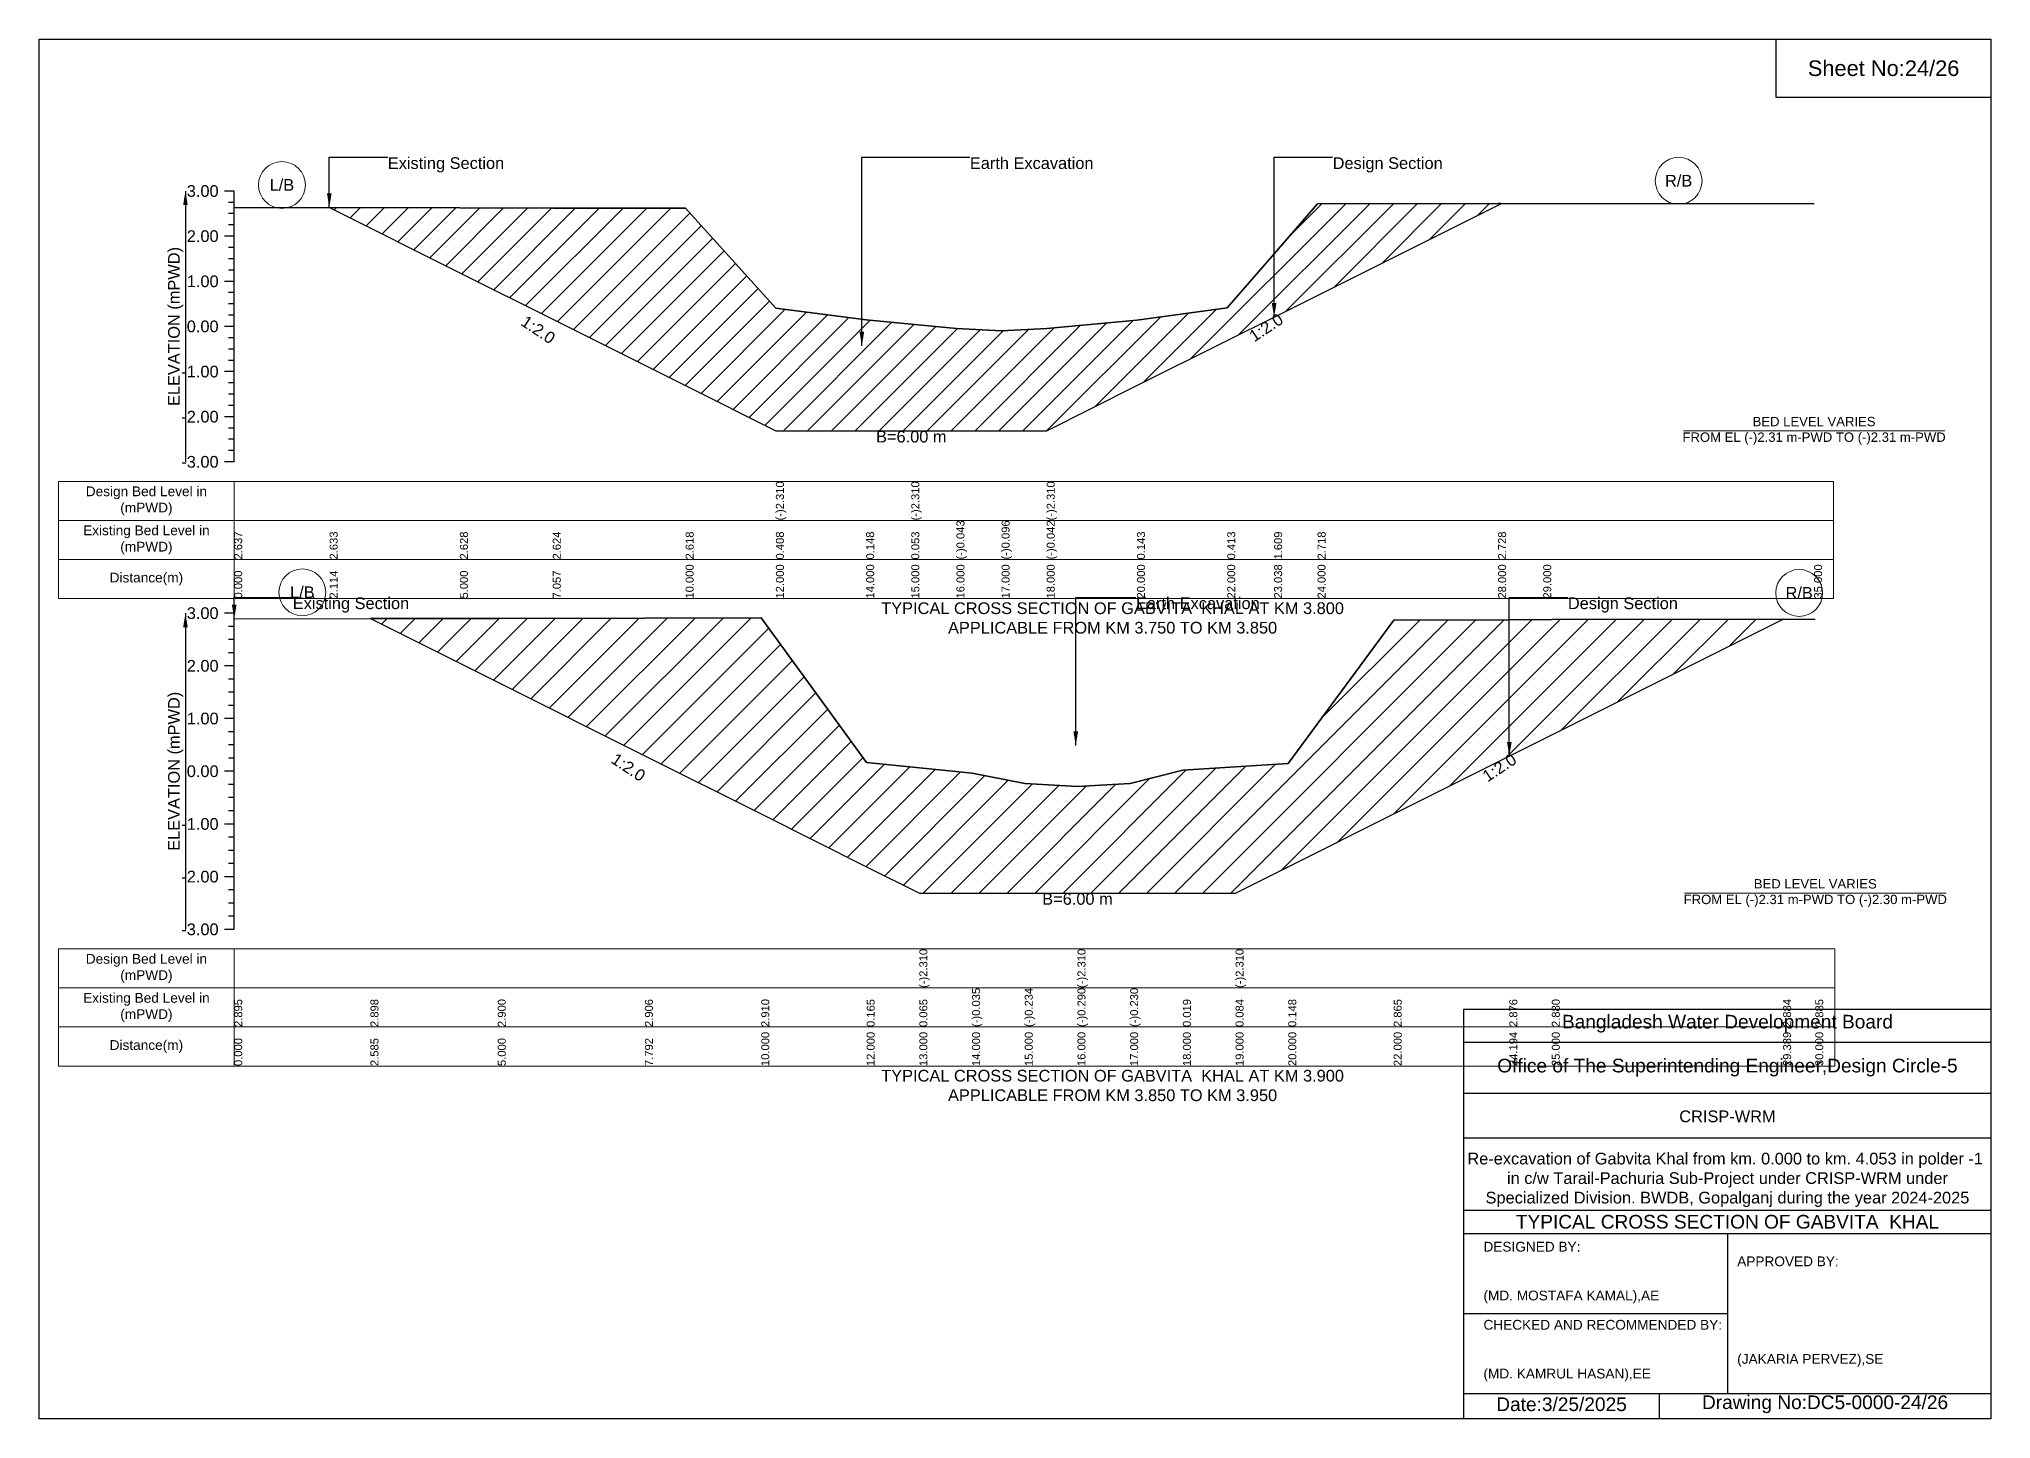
# Model space of a CAD drawing. Header units: feet. Extents: x 91000 to 358000, y -5687 to 0.
# Drawn here: x 330000 to 338000, y -5656 to 0 of the extents above; entities that cross this region are included whole.
import ezdxf

# ---------------------------------------------------------------- set-up
doc = ezdxf.new("R2010")
doc.units = ezdxf.units.FT
doc.header["$LTSCALE"] = 7
doc.header["$MEASUREMENT"] = 0
for name, color, linetype, lineweight in [('Cross section Data Border', 7, 'Continuous', 9), ('Cross Section Labels', 7, 'Continuous', 9), ('Existing_Bed_Level for Xsection', 7, 'Continuous', 25)]:
    doc.layers.add(name, color=color, linetype=linetype, lineweight=lineweight)
doc.styles.get("Standard").update_dxf_attribs({"font": 'arial.ttf'})
doc.dimstyles.get("Standard").update_dxf_attribs({"dimtxt": 0.18, "dimasz": 0.18, "dimexe": 0.18, "dimexo": 0.0625, "dimgap": 0.09, "dimtad": 0, "dimtih": 1, "dimtoh": 1, "dimdec": 4, "dimzin": 0, "dimdsep": 46, "dimtxsty": 'Standard', "dimcen": 0.09, "dimadec": 0, "dimazin": 0, "dimtfac": 1, "dimtdec": 4, "dimtofl": 0, "dimtmove": 0, "dimatfit": 3, "dimfxl": 1, "dimtolj": 1, "dimtzin": 0, "dimarcsym": 0})

msp = doc.modelspace()

# ---------------------------------------------------------------- hatches: boundary and pattern name
at = {"layer": 'Existing_Bed_Level for Xsection'}
h = msp.add_hatch(dxfattribs=at)
h.set_pattern_fill('ANSI31', color=256, scale=555, style=0)
h.paths.add_polyline_path([(331191, -691.1), (331725, -958.1), (332105.5, -1148.3), (332650, -1420.6), (333020, -1605.6), (333390, -1605.6), (333575, -1605.6), (333760, -1605.6), (333945, -1605.6), (334130, -1605.6), (334500, -1420.6), (334870, -1235.6), (335062, -1139.6), (335240, -1050.6), (335980, -680.6), (335994.1, -673.6), (335980, -673.6), (335240, -675.4), (335062, -880.5), (334870, -1101.8), (334500, -1151.8), (334130, -1186), (333945, -1196), (333760, -1186.2), (333575, -1168.5), (333390, -1150.9), (333020, -1102.8), (332650, -693.9), (332105.5, -692.8), (331725, -692.1)])
h = msp.add_hatch(dxfattribs=at)
h.set_pattern_fill('ANSI31', color=256, scale=648, style=0)
h.paths.add_polyline_path([(331358.3, -2375.5), (331880, -2636.3), (332483.2, -2937.9), (332960, -3176.3), (333392, -3392.3), (333608, -3500.3), (333824, -3500.3), (334040, -3500.3), (334256, -3500.3), (334472, -3500.3), (334688, -3500.3), (334904, -3500.3), (335120, -3392.3), (335552, -3176.3), (336026, -2939.3), (336200, -2852.3), (337148, -2378.3), (336200, -2379.3), (336026, -2380.2), (335552, -2382.5), (335120, -2969.4), (334904, -2983.3), (334688, -2997.3), (334472, -3051), (334256, -3064), (334040, -3051.9), (333824, -3008.9), (333608, -2987.3), (333392, -2965.7), (332960, -2372.8), (332483.2, -2373.8), (331880, -2375)])

# ---------------------------------------------------------------- linework, layer by layer
for points in [[(330000, 0), (338000, 0), (338000, -5656), (330000, -5656)], [(337120, 0), (338000, 0), (338000, -240), (337120, -240)]]:
    msp.add_lwpolyline(points, close=True)
for points in [[(335840, -5656), (335840, -3976), (338000, -3976)], [(335840, -4112), (338000, -4112)], [(335840, -4320), (338000, -4320)], [(335840, -4504), (338000, -4504)], [(335840, -4800), (338000, -4800)], [(335840, -4896), (338000, -4896)], [(336920, -4896), (336920, -5552)], [(335840, -5224), (336920, -5224)], [(335840, -5552), (338000, -5552)], [(336640, -5552), (336640, -5656)]]:
    msp.add_lwpolyline(points)
at = {"layer": 'Cross section Data Border'}
for points in [[(330080, -1813.2), (337355, -1813.2), (337355, -2293.2), (330080, -2293.2)], [(330080, -3729.4), (337360, -3729.4), (337360, -4209.4), (330080, -4209.4)]]:
    msp.add_lwpolyline(points, close=True, dxfattribs=at)
for points in [[(330800, -1813.2), (330800, -2293.2)], [(330080, -1973.2), (337355, -1973.2)], [(330080, -2133.2), (337355, -2133.2)], [(330800, -3729.4), (330800, -4209.4)], [(330080, -3889.4), (337360, -3889.4)], [(330080, -4049.4), (337360, -4049.4)]]:
    msp.add_lwpolyline(points, dxfattribs=at)
at = {"layer": 'Cross Section Labels'}
for points in [[(336739.2, -1605.6), (337810.8, -1605.6)], [(336744.2, -3500.3), (337815.8, -3500.3)]]:
    msp.add_lwpolyline(points, dxfattribs=at)
for centre in [(330995.5, -598.2), (336720, -581.1), (331079.2, -2267.8), (337214, -2270.3)]:
    msp.add_circle(centre, 96, dxfattribs=at)
at = {"layer": 'Existing_Bed_Level for Xsection'}
for points in [[(330800, -623.2), (330760, -623.2)], [(330800, -1733.2), (330800, -1548.2), (330800, -1363.2), (330800, -1178.2), (330800, -993.2), (330800, -808.2), (330800, -623.2)], [(330800, -669.5), (330776, -669.5)], [(330800, -715.7), (330776, -715.7)], [(330800, -690.4), (331191, -691.1), (331725, -692.1), (332105.5, -692.8), (332650, -693.9), (333020, -1102.8), (333020, -1102.8), (333390, -1150.9), (333575, -1168.5), (333575, -1168.5), (333760, -1186.2), (333945, -1196), (334130, -1186), (334130, -1186), (334500, -1151.8), (334870, -1101.8), (335062, -880.5), (335240, -675.4), (335980, -673.6), (335994.1, -673.6), (336165, -673.6), (337275, -673.6)], [(330800, -762), (330776, -762)], [(330800, -808.2), (330760, -808.2)], [(330800, -854.5), (330776, -854.5)], [(330800, -900.7), (330776, -900.7)], [(330800, -947), (330776, -947)], [(330800, -993.2), (330760, -993.2)], [(330800, -1039.5), (330776, -1039.5)], [(330800, -1085.7), (330776, -1085.7)], [(330800, -1178.2), (330760, -1178.2)], [(330800, -1132), (330776, -1132)], [(330800, -1224.5), (330776, -1224.5)], [(330800, -1270.7), (330776, -1270.7)], [(330800, -1317), (330776, -1317)], [(330800, -1363.2), (330760, -1363.2)], [(330800, -1409.5), (330776, -1409.5)], [(330800, -1455.7), (330776, -1455.7)], [(330800, -1502), (330776, -1502)], [(330800, -1548.2), (330760, -1548.2)], [(330800, -1594.5), (330776, -1594.5)], [(330800, -1640.7), (330776, -1640.7)], [(330800, -1733.2), (330760, -1733.2)], [(330800, -1687), (330776, -1687)], [(330800, -2353.4), (330760, -2353.4)], [(330800, -3649.4), (330800, -3433.4), (330800, -3217.4), (330800, -3001.4), (330800, -2785.4), (330800, -2569.4), (330800, -2353.4)], [(330800, -2376), (331358.3, -2375.5), (331880, -2375), (332483.2, -2373.8), (332960, -2372.8), (333392, -2965.7), (333608, -2987.3), (333608, -2987.3), (333824, -3008.9), (334040, -3051.9), (334256, -3064), (334256, -3064), (334472, -3051), (334688, -2997.3), (334904, -2983.3), (334904, -2983.3), (335120, -2969.4), (335552, -2382.5), (336026, -2380.2), (336200, -2379.3), (337148, -2378.3), (337280, -2378.2)], [(330800, -2407.4), (330776, -2407.4)], [(330800, -2461.4), (330776, -2461.4)], [(330800, -2515.4), (330776, -2515.4)], [(330800, -2569.4), (330760, -2569.4)], [(330800, -2623.4), (330776, -2623.4)], [(330800, -2677.4), (330776, -2677.4)], [(330800, -2785.4), (330760, -2785.4)], [(330800, -2731.4), (330776, -2731.4)], [(330800, -2839.4), (330776, -2839.4)], [(330800, -2893.4), (330776, -2893.4)], [(330800, -2947.4), (330776, -2947.4)], [(330800, -3001.4), (330760, -3001.4)], [(330800, -3055.4), (330776, -3055.4)], [(330800, -3109.4), (330776, -3109.4)], [(330800, -3163.4), (330776, -3163.4)], [(330800, -3217.4), (330760, -3217.4)], [(330800, -3271.4), (330776, -3271.4)], [(330800, -3325.4), (330776, -3325.4)], [(330800, -3433.4), (330760, -3433.4)], [(330800, -3379.4), (330776, -3379.4)], [(330800, -3487.4), (330776, -3487.4)], [(330800, -3541.4), (330776, -3541.4)], [(330800, -3595.4), (330776, -3595.4)], [(330800, -3649.4), (330760, -3649.4)]]:
    msp.add_lwpolyline(points, dxfattribs=at)
for points in [[(331191, -691.1), (331191, -691.1), (331725, -958.1), (332105.5, -1148.3), (332650, -1420.6), (333020, -1605.6), (333020, -1605.6), (333390, -1605.6), (333575, -1605.6), (333575, -1605.6), (333760, -1605.6), (333945, -1605.6), (334130, -1605.6), (334130, -1605.6), (334500, -1420.6), (334870, -1235.6), (335062, -1139.6), (335240, -1050.6), (335980, -680.6), (335994.1, -673.6), (335980, -673.6), (335240, -675.4), (335062, -880.5), (334870, -1101.8), (334500, -1151.8), (334130, -1186), (334130, -1186), (333945, -1196), (333760, -1186.2), (333575, -1168.5), (333575, -1168.5), (333390, -1150.9), (333020, -1102.8), (333020, -1102.8), (332650, -693.9), (332105.5, -692.8), (331725, -692.1), (331191, -691.1)], [(331358.3, -2375.5), (331358.3, -2375.5), (331880, -2636.3), (332483.2, -2937.9), (332960, -3176.3), (333392, -3392.3), (333608, -3500.3), (333608, -3500.3), (333824, -3500.3), (334040, -3500.3), (334256, -3500.3), (334256, -3500.3), (334472, -3500.3), (334688, -3500.3), (334904, -3500.3), (334904, -3500.3), (335120, -3392.3), (335552, -3176.3), (336026, -2939.3), (336200, -2852.3), (337148, -2378.3), (336200, -2379.3), (336026, -2380.2), (335552, -2382.5), (335120, -2969.4), (334904, -2983.3), (334904, -2983.3), (334688, -2997.3), (334472, -3051), (334256, -3064), (334256, -3064), (334040, -3051.9), (333824, -3008.9), (333608, -2987.3), (333608, -2987.3), (333392, -2965.7), (332960, -2372.8), (332483.2, -2373.8), (331880, -2375), (331358.3, -2375.5)]]:
    msp.add_lwpolyline(points, close=True, dxfattribs=at)

# ---------------------------------------------------------------- texts
at = {"attachment_point": 5}
for s, insert, char_height in [('Sheet No:24/26', (337560, -120), 64), ('Bangladesh Water Development Board', (336920, -4036), 56), ('Office of The Superintending Engineer,Design Circle-5', (336920, -4216), 56)]:
    msp.add_mtext(s, dxfattribs=dict(at, insert=insert, char_height=char_height))
for s, insert, char_height, width, attachment_point in [('CRISP-WRM', (336920, -4416), 48, 2240, 5), ('Re-excavation of Gabvita Khal from km. 0.000 to km. 4.053 in polder -1  in c/w Tarail-Pachuria Sub-Project under CRISP-WRM under Specialized Division. BWDB, Gopalganj during the year 2024-2025', (336920, -4676), 48, 2160, 5), ('TYPICAL CROSS SECTION OF GABVITA  KHAL', (336920, -4848), 56, 2240, 5), ('DESIGNED BY:^J^J^J(MD. MOSTAFA KAMAL),AE', (335920, -5056), 40, 1120, 4), ('APPROVED BY:^J^J^J^J^J^J(JAKARIA PERVEZ),SE', (336960, -5216), 40, 1120, 4), ('CHECKED AND RECOMMENDED BY:^J^J^J(MD. KAMRUL HASAN),EE', (335920, -5376), 40, 1120, 4), ('Date:3/25/2025 ', (336240, -5596), 56, 1120, 5), ('Drawing No:DC5-0000-24/26', (337320, -5596), 56, 1760, 5)]:
    msp.add_mtext(s, dxfattribs=dict(insert=insert, char_height=char_height, width=width, attachment_point=attachment_point))
at = {"layer": 'Cross section Data Border', "char_height": 40, "width": 640, "attachment_point": 5}
for s, insert in [('Design Bed Level in (mPWD)', (330440, -1893.2)), ('Existing Bed Level in (mPWD)', (330440, -2053.2)), ('Distance(m)', (330440, -2213.2)), ('Design Bed Level in (mPWD)', (330440, -3809.4)), ('Existing Bed Level in (mPWD)', (330440, -3969.4)), ('Distance(m)', (330440, -4129.4))]:
    msp.add_mtext(s, dxfattribs=dict(at, insert=insert))
at = {"layer": 'Cross Section Labels'}
for s, insert, char_height, attachment_point in [('Existing Section', (331429.5, -484.5), 48, 1), ('Earth Excavation', (333815, -484.5), 48, 1), ('Design Section', (335302, -484.5), 48, 1), ('R/B', (336720, -581.1), 48, 5), ('L/B', (330995.5, -598.2), 48, 5), ('BED LEVEL VARIES ^JFROM EL (-)2.31 m-PWD TO (-)2.31 m-PWD', (337275, -1605.6), 38.4, 5), ('B=6.00 m', (333575, -1605.6), 48, 2), ('L/B', (331079.2, -2267.8), 48, 5), ('Existing Section', (331040, -2288.6), 48, 1), ('TYPICAL CROSS SECTION OF GABVITA  KHAL AT KM 3.800^JAPPLICABLE FROM KM 3.750 TO KM 3.850', (334400, -2373.2), 48, 5), ('Earth Excavation', (334496, -2288.6), 48, 1), ('Design Section', (336266, -2288.6), 48, 1), ('R/B', (337214, -2270.3), 48, 5), ('B=6.00 m', (334256, -3500.3), 48, 2), ('BED LEVEL VARIES ^JFROM EL (-)2.31 m-PWD TO (-)2.30 m-PWD', (337280, -3500.3), 38.4, 5), ('TYPICAL CROSS SECTION OF GABVITA  KHAL AT KM 3.900^JAPPLICABLE FROM KM 3.850 TO KM 3.950', (334400, -4289.4), 48, 5)]:
    msp.add_mtext(s, dxfattribs=dict(at, insert=insert, char_height=char_height, attachment_point=attachment_point))
at = {"layer": 'Cross Section Labels', "char_height": 48, "attachment_point": 2}
for insert, rotation in [((332059.3, -1171.5), 326.30993), ((335015.8, -1162.7), 33.69007), ((332429.2, -2964.9), 326.30993), ((335972, -2966.3), 33.69007)]:
    msp.add_mtext('1:2.0', dxfattribs=dict(at, insert=insert, rotation=rotation))
at = {"layer": 'Existing_Bed_Level for Xsection', "char_height": 48, "attachment_point": 6}
for s, insert in [('3.00', (330736, -623.2)), ('2.00', (330736, -808.2)), ('1.00', (330736, -993.2)), ('0.00', (330736, -1178.2)), ('-1.00', (330736, -1363.2)), ('-2.00', (330736, -1548.2)), ('-3.00', (330736, -1733.2)), ('3.00', (330736, -2353.4)), ('2.00', (330736, -2569.4)), ('1.00', (330736, -2785.4)), ('0.00', (330736, -3001.4)), ('-1.00', (330736, -3217.4)), ('-2.00', (330736, -3433.4)), ('-3.00', (330736, -3649.4))]:
    msp.add_mtext(s, dxfattribs=dict(at, insert=insert))
at = {"layer": 'Existing_Bed_Level for Xsection', "rotation": 90}
for s, insert, char_height, attachment_point in [('ELEVATION (mPWD)', (330560, -1178.2), 48, 5), ('(-)2.310', (333020, -1973.2), 32.8, 1), ('(-)2.310', (333575, -1973.2), 32.8, 1), ('(-)2.310', (334130, -1973.2), 32.8, 1), ('(-)0.043', (333760, -2133.2), 32.8, 1), ('(-)0.096', (333945, -2133.2), 32.8, 1), ('(-)0.042', (334130, -2133.2), 32.8, 1), ('2.637', (330800, -2133.2), 32.8, 1), ('2.633', (331191, -2133.2), 32.8, 1), ('2.628', (331725, -2133.2), 32.8, 1), ('2.624', (332105.5, -2133.2), 32.8, 1), ('2.618', (332650, -2133.2), 32.8, 1), ('0.408', (333020, -2133.2), 32.8, 1), ('0.148', (333390, -2133.2), 32.8, 1), ('0.053', (333575, -2133.2), 32.8, 1), ('0.143', (334500, -2133.2), 32.8, 1), ('0.413', (334870, -2133.2), 32.8, 1), ('1.609', (335062, -2133.2), 32.8, 1), ('2.718', (335240, -2133.2), 32.8, 1), ('2.728', (335980, -2133.2), 32.8, 1), ('10.000', (332650, -2293.2), 32.8, 1), ('12.000', (333020, -2293.2), 32.8, 1), ('14.000', (333390, -2293.2), 32.8, 1), ('15.000', (333575, -2293.2), 32.8, 1), ('16.000', (333760, -2293.2), 32.8, 1), ('17.000', (333945, -2293.2), 32.8, 1), ('18.000', (334130, -2293.2), 32.8, 1), ('20.000', (334500, -2293.2), 32.8, 1), ('22.000', (334870, -2293.2), 32.8, 1), ('23.038', (335062, -2293.2), 32.8, 1), ('24.000', (335240, -2293.2), 32.8, 1), ('28.000', (335980, -2293.2), 32.8, 1), ('29.000', (336165, -2293.2), 32.8, 1), ('35.000', (337275, -2293.2), 32.8, 1), ('0.000', (330800, -2293.2), 32.8, 1), ('2.114', (331191, -2293.2), 32.8, 1), ('5.000', (331725, -2293.2), 32.8, 1), ('7.057', (332105.5, -2293.2), 32.8, 1), ('ELEVATION (mPWD)', (330560, -3001.4), 48, 5), ('(-)2.310', (333608, -3889.4), 32.8, 1), ('(-)2.310', (334256, -3889.4), 32.8, 1), ('(-)2.310', (334904, -3889.4), 32.8, 1), ('(-)0.035', (333824, -4049.4), 32.8, 1), ('(-)0.234', (334040, -4049.4), 32.8, 1), ('(-)0.290', (334256, -4049.4), 32.8, 1), ('(-)0.230', (334472, -4049.4), 32.8, 1), ('2.895', (330800, -4049.4), 32.8, 1), ('2.898', (331358.3, -4049.4), 32.8, 1), ('2.900', (331880, -4049.4), 32.8, 1), ('2.906', (332483.2, -4049.4), 32.8, 1), ('2.910', (332960, -4049.4), 32.8, 1), ('0.165', (333392, -4049.4), 32.8, 1), ('0.065', (333608, -4049.4), 32.8, 1), ('0.019', (334688, -4049.4), 32.8, 1), ('0.084', (334904, -4049.4), 32.8, 1), ('0.148', (335120, -4049.4), 32.8, 1), ('2.865', (335552, -4049.4), 32.8, 1), ('2.876', (336026, -4049.4), 32.8, 1), ('2.880', (336200, -4049.4), 32.8, 1), ('2.884', (337148, -4049.4), 32.8, 1), ('2.885', (337280, -4049.4), 32.8, 1), ('10.000', (332960, -4209.4), 32.8, 1), ('12.000', (333392, -4209.4), 32.8, 1), ('13.000', (333608, -4209.4), 32.8, 1), ('14.000', (333824, -4209.4), 32.8, 1), ('15.000', (334040, -4209.4), 32.8, 1), ('16.000', (334256, -4209.4), 32.8, 1), ('17.000', (334472, -4209.4), 32.8, 1), ('18.000', (334688, -4209.4), 32.8, 1), ('19.000', (334904, -4209.4), 32.8, 1), ('20.000', (335120, -4209.4), 32.8, 1), ('22.000', (335552, -4209.4), 32.8, 1), ('24.194', (336026, -4209.4), 32.8, 1), ('25.000', (336200, -4209.4), 32.8, 1), ('29.389', (337148, -4209.4), 32.8, 1), ('30.000', (337280, -4209.4), 32.8, 1), ('0.000', (330800, -4209.4), 32.8, 1), ('2.585', (331358.3, -4209.4), 32.8, 1), ('5.000', (331880, -4209.4), 32.8, 1), ('7.792', (332483.2, -4209.4), 32.8, 1)]:
    msp.add_mtext(s, dxfattribs=dict(at, insert=insert, char_height=char_height, attachment_point=attachment_point))

# ---------------------------------------------------------------- leaders
at = {"layer": 'Cross Section Labels', "annotation_type": 0, "has_hookline": 1, "hookline_direction": 0}
for points, text_width in [([(331189.5, -690.4), (331189.5, -484.5), (331429.4, -484.5)], 467.2), ([(333372.3, -1257.7), (333372.3, -484.5), (333814.9, -484.5)], 497), ([(335062, -1139.6), (335062, -484.5), (335301.9, -484.5)], 441.2), ([(330800, -2376), (330800, -2288.6), (331039.9, -2288.6)], 467.2), ([(334249, -2895.7), (334249, -2288.6), (334495.9, -2288.6)], 497), ([(336026, -2939.3), (336026, -2288.6), (336265.9, -2288.6)], 441.2)]:
    msp.add_leader(points, dimstyle='Standard', override={"dimasz": 57.6}, dxfattribs=dict(at, text_width=text_width))
at = {"layer": 'Existing_Bed_Level for Xsection'}
for points in [[(330600, -623.2), (330600, -1733.2)], [(330600, -2353.4), (330600, -3649.4)]]:
    msp.add_leader(points, dimstyle='Standard', override={"dimasz": 57.6}, dxfattribs=at)

doc.saveas('drawing.dxf')
